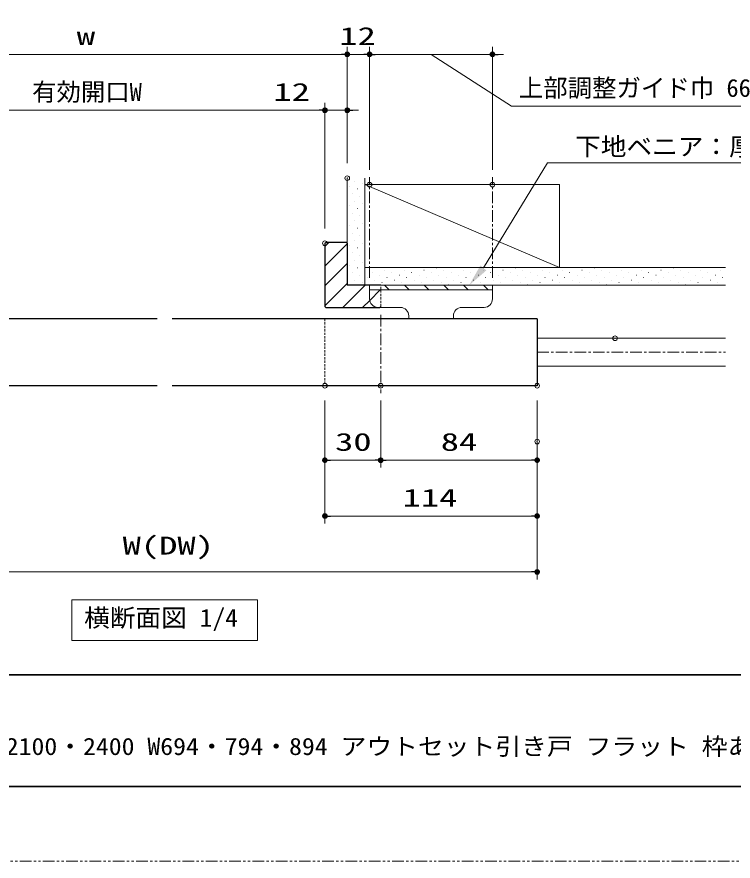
# Model space of a CAD drawing. Units: millimetres, scale not verified. Extents: x -1306 to 1306, y -607 to 607.
# Drawn here: x -833.2 to -448.6, y -594 to -140.5 of the extents above; entities that cross this region are included whole.
import ezdxf
from ezdxf.enums import TextEntityAlignment as Align

# ---------------------------------------------------------------- set-up
doc = ezdxf.new("R2010")
doc.units = ezdxf.units.MM
doc.header["$LTSCALE"] = 5
doc.header["$PDMODE"] = 32
doc.header["$PDSIZE"] = 2.5
for name, pattern in [('USER1', [0.375, 0.25, -0.125]), ('USER2', [2.5, 1.25, -0.25, 0.25, -0.25, 0.25, -0.25]), ('USER3', [2, 1.25, -0.25, 0.25, -0.25])]:
    doc.linetypes.add(name, pattern=pattern)
for name, color, linetype, lineweight in [('0-1_線(黄)', 2, 'Continuous', 15), ('0-2_点線(水)', 4, 'USER1', 9), ('0-3_ハッチング', 6, 'Continuous', 9), ('0-4_線(白)', 7, 'Continuous', 30), ('0-5_線(水)', 4, 'Continuous', 9), ('0-6_寸法線', 3, 'Continuous', 13), ('0-7_0', 3, 'Continuous', 25), ('0-8_DEFPOINTS', 7, 'Continuous', 5), ('0-9_陰線', 1, 'USER2', 9), ('0-A_中心線', 3, 'USER3', 9), ('0-E_点線(黄)', 2, 'USER1', 15), ('0-F_図面枠', 7, 'Continuous', 35)]:
    doc.layers.add(name, color=color, linetype=linetype, lineweight=lineweight)
doc.styles.add('ＭＳ ゴシック', font='')
doc.styles.get('ＭＳ ゴシック').set_extended_font_data('MS Gothic')

# ---------------------------------------------------------------- blocks, each defined once
blk = doc.blocks.new('_DOT')
at = {"layer": '0-7_0'}
blk.add_line((-2.5, 0), (-5, 0), dxfattribs=at)
for points in [[(0, 0), (-2.5, 0), (-2.48, 0.313)], [(0, 0), (-2.48, -0.313), (-2.5, 0)], [(0, 0), (-2.48, 0.313), (-2.421, 0.622)], [(0, 0), (-2.421, -0.622), (-2.48, -0.313)], [(0, 0), (-2.421, 0.622), (-2.324, 0.92)], [(0, 0), (-2.324, -0.92), (-2.421, -0.622)], [(0, 0), (-2.324, 0.92), (-2.191, 1.204)], [(0, 0), (-2.191, -1.204), (-2.324, -0.92)], [(0, 0), (-2.191, 1.204), (-2.023, 1.469)], [(0, 0), (-2.023, -1.469), (-2.191, -1.204)], [(0, 0), (-2.023, 1.469), (-1.822, 1.711)], [(0, 0), (-1.822, -1.711), (-2.023, -1.469)], [(0, 0), (-1.822, 1.711), (-1.594, 1.926)], [(0, 0), (-1.594, -1.926), (-1.822, -1.711)], [(0, 0), (-1.594, 1.926), (-1.34, 2.111)], [(0, 0), (-1.34, -2.111), (-1.594, -1.926)], [(0, 0), (-1.34, 2.111), (-1.064, 2.262)], [(0, 0), (-1.064, -2.262), (-1.34, -2.111)], [(0, 0), (-1.064, 2.262), (-0.773, 2.378)], [(0, 0), (-0.773, -2.378), (-1.064, -2.262)], [(0, 0), (-0.773, 2.378), (-0.468, 2.456)], [(0, 0), (-0.468, -2.456), (-0.773, -2.378)], [(0, 0), (-0.468, 2.456), (-0.157, 2.495)], [(0, 0), (-0.157, -2.495), (-0.468, -2.456)], [(0, 0), (-0.157, 2.495), (0.157, 2.495)], [(0, 0), (0.157, -2.495), (-0.157, -2.495)], [(0, 0), (0.157, 2.495), (0.468, 2.456)], [(0, 0), (0.468, 2.456), (0.773, 2.378)], [(0, 0), (0.773, 2.378), (1.064, 2.262)], [(0, 0), (1.064, 2.262), (1.34, 2.111)], [(0, 0), (1.34, 2.111), (1.594, 1.926)], [(0, 0), (1.594, 1.926), (1.822, 1.711)], [(0, 0), (1.822, 1.711), (2.023, 1.469)], [(0, 0), (2.023, 1.469), (2.191, 1.204)], [(0, 0), (2.191, 1.204), (2.324, 0.92)], [(0, 0), (2.324, 0.92), (2.421, 0.622)], [(0, 0), (2.421, 0.622), (2.48, 0.313)], [(0, 0), (2.48, 0.313), (2.5, 0)], [(0, 0), (0.468, -2.456), (0.157, -2.495)], [(0, 0), (0.773, -2.378), (0.468, -2.456)], [(0, 0), (1.064, -2.262), (0.773, -2.378)], [(0, 0), (1.34, -2.111), (1.064, -2.262)], [(0, 0), (1.594, -1.926), (1.34, -2.111)], [(0, 0), (1.822, -1.711), (1.594, -1.926)], [(0, 0), (2.023, -1.469), (1.822, -1.711)], [(0, 0), (2.191, -1.204), (2.023, -1.469)], [(0, 0), (2.324, -0.92), (2.191, -1.204)], [(0, 0), (2.421, -0.622), (2.324, -0.92)], [(0, 0), (2.48, -0.313), (2.421, -0.622)], [(0, 0), (2.5, 0), (2.48, -0.313)]]:
    blk.add_solid(points, dxfattribs=at)

msp = doc.modelspace()

# ---------------------------------------------------------------- linework, layer by layer
at = {"layer": '0-1_線(黄)'}
for p, q in [((-655.821, -284.641), (-655.821, -227.141)), ((-646.321, -284.641), (-646.321, -227.141)), ((-646.321, -230.641), (-541.821, -230.641)), ((-646.321, -275.141), (-452.571, -275.141)), ((-655.821, -284.641), (-452.571, -284.641)), ((-643.821, -287.141), (-643.821, -284.641)), ((-577.821, -287.141), (-577.821, -284.641)), ((-643.821, -292.041), (-643.821, -287.141)), ((-577.821, -287.141), (-643.821, -287.141)), ((-577.821, -292.041), (-577.821, -287.141)), ((-639.321, -296.541), (-638.221, -296.541)), ((-638.221, -296.541), (-627.28, -296.541)), ((-582.321, -296.541), (-594.28, -296.541)), ((-622.78, -301.041), (-622.78, -302.641)), ((-598.78, -301.041), (-598.78, -302.641))]:
    msp.add_line(p, q, dxfattribs=at)
msp.add_lwpolyline([(-646.321, -230.641), (-541.821, -275.141), (-541.821, -230.641)], dxfattribs=at)
msp.add_lwpolyline([(-803.672, -453.641), (-703.966, -453.641), (-703.966, -475.476), (-803.672, -475.476)], close=True, dxfattribs=at)
for centre, start, end in [((-639.321, -292.041), 180, 270), ((-582.321, -292.041), 270, 0), ((-627.28, -301.041), 0, 90), ((-594.28, -301.041), 90, 180)]:
    msp.add_arc(centre, 4.5, start, end, dxfattribs=at)
at = {"layer": '0-2_点線(水)'}
for q in [(-637.821, -284.641), (-638.321, -296.641)]:
    msp.add_line((-637.821, -296.141), q, dxfattribs=at)
at = {"layer": '0-3_ハッチング'}
for p, q in [((-655.715, -227.506), (-655.665, -227.506)), ((-651.738, -228.832), (-651.688, -228.832)), ((-647.76, -230.158), (-647.71, -230.158)), ((-654.389, -231.484), (-654.339, -231.484)), ((-653.063, -235.461), (-653.013, -235.461)), ((-650.412, -232.81), (-650.362, -232.81)), ((-646.434, -234.135), (-646.384, -234.135)), ((-655.715, -238.113), (-655.665, -238.113)), ((-651.738, -239.439), (-651.688, -239.439)), ((-649.086, -236.787), (-649.036, -236.787)), ((-654.389, -242.09), (-654.339, -242.09)), ((-650.412, -243.416), (-650.362, -243.416)), ((-647.76, -240.764), (-647.71, -240.764)), ((-646.434, -244.742), (-646.384, -244.742)), ((-655.715, -248.719), (-655.665, -248.719)), ((-653.063, -246.068), (-653.013, -246.068)), ((-649.086, -247.394), (-649.036, -247.394)), ((-654.389, -252.697), (-654.339, -252.697)), ((-651.738, -250.045), (-651.688, -250.045)), ((-647.76, -251.371), (-647.71, -251.371)), ((-653.063, -256.674), (-653.013, -256.674)), ((-650.412, -254.023), (-650.362, -254.023)), ((-649.086, -258), (-649.036, -258)), ((-646.434, -255.349), (-646.384, -255.349)), ((-667.821, -263.838), (-665.625, -261.641)), ((-667.821, -274.444), (-655.821, -262.444)), ((-655.715, -259.326), (-655.665, -259.326)), ((-651.738, -260.652), (-651.688, -260.652)), ((-647.76, -261.978), (-647.71, -261.978)), ((-654.389, -263.304), (-654.339, -263.304)), ((-653.063, -267.281), (-653.013, -267.281)), ((-650.412, -264.629), (-650.362, -264.629)), ((-646.434, -265.955), (-646.384, -265.955)), ((-655.715, -269.933), (-655.665, -269.933)), ((-651.738, -271.258), (-651.688, -271.258)), ((-649.086, -268.607), (-649.036, -268.607)), ((-667.821, -285.051), (-655.821, -273.051)), ((-654.389, -273.91), (-654.339, -273.91)), ((-650.412, -275.236), (-650.362, -275.236)), ((-647.76, -272.584), (-647.71, -272.584)), ((-646.434, -276.562), (-646.384, -276.562)), ((-639.805, -275.236), (-639.755, -275.236)), ((-635.828, -276.562), (-635.778, -276.562)), ((-629.198, -275.236), (-629.148, -275.236)), ((-625.221, -276.562), (-625.171, -276.562)), ((-618.592, -275.236), (-618.542, -275.236)), ((-614.614, -276.562), (-614.564, -276.562)), ((-607.985, -275.236), (-607.935, -275.236)), ((-604.008, -276.562), (-603.958, -276.562)), ((-597.379, -275.236), (-597.329, -275.236)), ((-593.401, -276.562), (-593.351, -276.562)), ((-586.772, -275.236), (-586.722, -275.236)), ((-582.795, -276.562), (-582.745, -276.562)), ((-576.165, -275.236), (-576.115, -275.236)), ((-572.188, -276.562), (-572.138, -276.562)), ((-565.559, -275.236), (-565.509, -275.236)), ((-561.581, -276.562), (-561.531, -276.562)), ((-554.952, -275.236), (-554.902, -275.236)), ((-550.975, -276.562), (-550.925, -276.562)), ((-544.346, -275.236), (-544.296, -275.236)), ((-540.368, -276.562), (-540.318, -276.562)), ((-533.739, -275.236), (-533.689, -275.236)), ((-529.762, -276.562), (-529.712, -276.562)), ((-523.132, -275.236), (-523.082, -275.236)), ((-519.155, -276.562), (-519.105, -276.562)), ((-512.526, -275.236), (-512.476, -275.236)), ((-508.548, -276.562), (-508.498, -276.562)), ((-501.919, -275.236), (-501.869, -275.236)), ((-497.942, -276.562), (-497.892, -276.562)), ((-491.313, -275.236), (-491.263, -275.236)), ((-487.335, -276.562), (-487.285, -276.562)), ((-480.706, -275.236), (-480.656, -275.236)), ((-476.729, -276.562), (-476.679, -276.562)), ((-470.099, -275.236), (-470.049, -275.236)), ((-466.122, -276.562), (-466.072, -276.562)), ((-459.493, -275.236), (-459.443, -275.236)), ((-455.515, -276.562), (-455.465, -276.562)), ((-655.715, -280.539), (-655.665, -280.539)), ((-653.063, -277.888), (-653.013, -277.888)), ((-649.086, -279.213), (-649.036, -279.213)), ((-645.108, -280.539), (-645.058, -280.539)), ((-642.457, -277.888), (-642.407, -277.888)), ((-638.479, -279.213), (-638.429, -279.213)), ((-634.502, -280.539), (-634.452, -280.539)), ((-631.85, -277.888), (-631.8, -277.888)), ((-627.873, -279.213), (-627.823, -279.213)), ((-623.895, -280.539), (-623.845, -280.539)), ((-621.244, -277.888), (-621.194, -277.888)), ((-617.266, -279.213), (-617.216, -279.213)), ((-613.289, -280.539), (-613.239, -280.539)), ((-610.637, -277.888), (-610.587, -277.888)), ((-606.659, -279.213), (-606.609, -279.213)), ((-602.682, -280.539), (-602.632, -280.539)), ((-600.03, -277.888), (-599.98, -277.888)), ((-596.053, -279.213), (-596.003, -279.213)), ((-592.075, -280.539), (-592.025, -280.539)), ((-589.424, -277.888), (-589.374, -277.888)), ((-585.446, -279.213), (-585.396, -279.213)), ((-581.469, -280.539), (-581.419, -280.539)), ((-578.817, -277.888), (-578.767, -277.888)), ((-574.84, -279.213), (-574.79, -279.213)), ((-570.862, -280.539), (-570.812, -280.539)), ((-568.211, -277.888), (-568.161, -277.888)), ((-564.233, -279.213), (-564.183, -279.213)), ((-560.256, -280.539), (-560.206, -280.539)), ((-557.604, -277.888), (-557.554, -277.888)), ((-553.626, -279.213), (-553.576, -279.213)), ((-549.649, -280.539), (-549.599, -280.539)), ((-546.997, -277.888), (-546.947, -277.888)), ((-543.02, -279.213), (-542.97, -279.213)), ((-539.042, -280.539), (-538.992, -280.539)), ((-536.391, -277.888), (-536.341, -277.888)), ((-532.413, -279.213), (-532.363, -279.213)), ((-528.436, -280.539), (-528.386, -280.539)), ((-525.784, -277.888), (-525.734, -277.888)), ((-521.807, -279.213), (-521.757, -279.213)), ((-517.829, -280.539), (-517.779, -280.539)), ((-515.178, -277.888), (-515.128, -277.888)), ((-511.2, -279.213), (-511.15, -279.213)), ((-507.223, -280.539), (-507.173, -280.539)), ((-504.571, -277.888), (-504.521, -277.888)), ((-500.593, -279.213), (-500.543, -279.213)), ((-496.616, -280.539), (-496.566, -280.539)), ((-493.964, -277.888), (-493.914, -277.888)), ((-489.987, -279.213), (-489.937, -279.213)), ((-486.009, -280.539), (-485.959, -280.539)), ((-483.358, -277.888), (-483.308, -277.888)), ((-479.38, -279.213), (-479.33, -279.213)), ((-475.403, -280.539), (-475.353, -280.539)), ((-472.751, -277.888), (-472.701, -277.888)), ((-468.774, -279.213), (-468.724, -279.213)), ((-464.796, -280.539), (-464.746, -280.539)), ((-462.145, -277.888), (-462.095, -277.888)), ((-458.167, -279.213), (-458.117, -279.213)), ((-454.19, -280.539), (-454.14, -280.539)), ((-667.821, -295.657), (-655.821, -283.657)), ((-658.198, -296.641), (-646.198, -284.641)), ((-654.389, -284.517), (-654.339, -284.517)), ((-651.738, -281.865), (-651.688, -281.865)), ((-647.76, -283.191), (-647.71, -283.191)), ((-643.783, -284.517), (-643.733, -284.517)), ((-641.131, -281.865), (-641.081, -281.865)), ((-637.153, -283.191), (-637.103, -283.191)), ((-633.225, -287.141), (-635.725, -284.641)), ((-633.176, -284.517), (-633.126, -284.517)), ((-630.524, -281.865), (-630.474, -281.865)), ((-626.547, -283.191), (-626.497, -283.191)), ((-622.619, -287.141), (-625.119, -284.641)), ((-622.569, -284.517), (-622.519, -284.517)), ((-619.918, -281.865), (-619.868, -281.865)), ((-615.94, -283.191), (-615.89, -283.191)), ((-612.012, -287.141), (-614.512, -284.641)), ((-611.963, -284.517), (-611.913, -284.517)), ((-609.311, -281.865), (-609.261, -281.865)), ((-605.334, -283.191), (-605.284, -283.191)), ((-601.405, -287.141), (-603.905, -284.641)), ((-601.356, -284.517), (-601.306, -284.517)), ((-598.705, -281.865), (-598.655, -281.865)), ((-594.727, -283.191), (-594.677, -283.191)), ((-590.799, -287.141), (-593.299, -284.641)), ((-590.75, -284.517), (-590.7, -284.517)), ((-588.098, -281.865), (-588.048, -281.865)), ((-584.12, -283.191), (-584.07, -283.191)), ((-580.192, -287.141), (-582.692, -284.641)), ((-580.143, -284.517), (-580.093, -284.517)), ((-577.491, -281.865), (-577.441, -281.865)), ((-573.514, -283.191), (-573.464, -283.191)), ((-569.536, -284.517), (-569.486, -284.517)), ((-566.885, -281.865), (-566.835, -281.865)), ((-562.907, -283.191), (-562.857, -283.191)), ((-558.93, -284.517), (-558.88, -284.517)), ((-556.278, -281.865), (-556.228, -281.865)), ((-552.301, -283.191), (-552.251, -283.191)), ((-548.323, -284.517), (-548.273, -284.517)), ((-545.671, -281.865), (-545.621, -281.865)), ((-541.694, -283.191), (-541.644, -283.191)), ((-537.717, -284.517), (-537.667, -284.517)), ((-535.065, -281.865), (-535.015, -281.865)), ((-531.087, -283.191), (-531.037, -283.191)), ((-527.11, -284.517), (-527.06, -284.517)), ((-524.458, -281.865), (-524.408, -281.865)), ((-520.481, -283.191), (-520.431, -283.191)), ((-516.503, -284.517), (-516.453, -284.517)), ((-513.852, -281.865), (-513.802, -281.865)), ((-509.874, -283.191), (-509.824, -283.191)), ((-505.897, -284.517), (-505.847, -284.517)), ((-503.245, -281.865), (-503.195, -281.865)), ((-499.268, -283.191), (-499.218, -283.191)), ((-495.29, -284.517), (-495.24, -284.517)), ((-492.638, -281.865), (-492.588, -281.865)), ((-488.661, -283.191), (-488.611, -283.191)), ((-484.684, -284.517), (-484.634, -284.517)), ((-482.032, -281.865), (-481.982, -281.865)), ((-478.054, -283.191), (-478.004, -283.191)), ((-474.077, -284.517), (-474.027, -284.517)), ((-471.425, -281.865), (-471.375, -281.865)), ((-467.448, -283.191), (-467.398, -283.191)), ((-463.47, -284.517), (-463.42, -284.517)), ((-460.819, -281.865), (-460.769, -281.865)), ((-456.841, -283.191), (-456.791, -283.191)), ((-452.864, -284.517), (-452.814, -284.517)), ((-643.754, -292.804), (-638.092, -287.141)), ((-638.092, -287.141), (-637.821, -286.871)), ((-647.592, -296.641), (-643.754, -292.804))]:
    msp.add_line(p, q, dxfattribs=at)
at = {"layer": '0-4_線(白)'}
for p, q in [((-667.821, -262.141), (-667.321, -261.641)), ((-667.821, -262.141), (-667.821, -296.141)), ((-656.321, -261.641), (-667.321, -261.641)), ((-655.821, -262.141), (-656.321, -261.641)), ((-655.821, -262.141), (-655.821, -284.641)), ((-637.821, -284.641), (-655.821, -284.641)), ((-667.321, -296.641), (-667.821, -296.141)), ((-667.321, -296.641), (-638.321, -296.641)), ((-757.819, -302.641), (-953.821, -302.641)), ((-553.817, -302.641), (-749.819, -302.641)), ((-553.817, -302.641), (-553.817, -338.641)), ((-757.819, -338.641), (-953.821, -338.641)), ((-553.817, -338.641), (-749.819, -338.641))]:
    msp.add_line(p, q, dxfattribs=at)
at = {"layer": '0-5_線(水)'}
for p, q in [((-487.871, -313.141), (-553.817, -313.141)), ((-487.871, -313.141), (-452.571, -313.141)), ((-487.871, -328.141), (-553.817, -328.141)), ((-487.871, -328.141), (-452.571, -328.141)), ((-453.623, -328.141), (-452.571, -328.141))]:
    msp.add_line(p, q, dxfattribs=at)
msp.add_point((-511.965, -313.141), dxfattribs=at)
at = {"layer": '0-6_寸法線'}
for p, q in [((-655.821, -219.141), (-655.821, -156.641)), ((-655.821, -219.141), (-655.821, -156.641)), ((-643.821, -222.641), (-643.821, -156.641)), ((-643.821, -222.641), (-643.821, -156.641)), ((-577.821, -222.641), (-577.821, -156.641)), ((-932.821, -160.641), (-658.821, -160.641)), ((-658.821, -160.641), (-661.821, -160.641)), ((-655.821, -160.641), (-643.821, -160.641)), ((-646.821, -160.641), (-649.821, -160.641)), ((-643.821, -160.641), (-577.821, -160.641)), ((-643.821, -160.641), (-577.821, -160.641)), ((-640.821, -160.641), (-637.821, -160.641)), ((-574.821, -160.641), (-571.821, -160.641)), ((-667.821, -254.141), (-667.821, -186.641)), ((-667.821, -254.141), (-667.821, -186.641)), ((-655.821, -219.141), (-655.821, -186.641)), ((-920.821, -190.641), (-670.821, -190.641)), ((-670.821, -190.641), (-696.583, -190.641)), ((-655.821, -190.641), (-667.821, -190.641)), ((-652.821, -190.641), (-649.821, -190.641)), ((-667.821, -346.641), (-667.821, -412.641)), ((-667.821, -346.641), (-667.821, -382.641)), ((-637.821, -346.641), (-637.821, -382.641)), ((-637.821, -346.641), (-637.821, -382.641)), ((-553.817, -346.641), (-553.817, -382.641)), ((-664.821, -378.641), (-640.821, -378.641)), ((-556.817, -378.641), (-634.821, -378.641)), ((-553.817, -376.641), (-553.817, -442.641)), ((-553.817, -376.641), (-553.817, -412.641)), ((-556.817, -408.641), (-664.821, -408.641)), ((-950.821, -438.641), (-556.817, -438.641))]:
    msp.add_line(p, q, dxfattribs=at)
for points in [[(-610.821, -160.641), (-567.681, -188.522), (-436.062, -188.522)], [(-396.811, -218.834), (-548.225, -218.834), (-582.687, -275.37)]]:
    msp.add_lwpolyline(points, dxfattribs=at)
msp.add_solid([(-590.306, -284.641), (-584.297, -274.047), (-581.077, -276.693)], dxfattribs=at)
at = {"layer": '0-8_DEFPOINTS'}
for p in [(-655.821, -160.641), (-643.821, -160.641), (-577.821, -160.641), (-667.821, -190.641), (-655.821, -190.641), (-655.821, -227.141), (-643.821, -230.641), (-577.821, -230.641), (-667.821, -262.141), (-667.821, -338.641), (-667.821, -338.641), (-637.821, -338.641), (-637.821, -338.641), (-553.817, -338.641), (-553.817, -368.641), (-553.817, -368.641), (-637.821, -378.641), (-637.821, -378.641), (-667.821, -408.641), (-553.817, -438.641)]:
    msp.add_point(p, dxfattribs=at)
at = {"layer": '0-9_陰線', "color": 4}
msp.add_line((387.036, -594), (-1292.964, -594), dxfattribs=at)
at = {"layer": '0-A_中心線'}
for p, q in [((-643.821, -280.641), (-643.821, -226.641)), ((-577.821, -280.641), (-577.821, -226.641)), ((-637.821, -300.641), (-637.821, -342.641)), ((-553.817, -320.641), (-452.571, -320.641))]:
    msp.add_line(p, q, dxfattribs=at)
at = {"layer": '0-E_点線(黄)'}
msp.add_line((-667.821, -302.641), (-667.821, -338.641), dxfattribs=at)
at = {"layer": '0-F_図面枠'}
msp.add_line((-1252.964, -494), (347.036, -494), dxfattribs=at)
msp.add_lwpolyline([(-1252.964, -554), (347.036, -554), (347.036, 554), (-1252.964, 554)], close=True, dxfattribs=at)

# ---------------------------------------------------------------- block references
at = {"layer": '0-6_寸法線', "xscale": 0.6, "yscale": 0.6}
for p in [(-655.821, -160.641), (-655.821, -160.641), (-643.821, -160.641), (-667.821, -190.641), (-667.821, -190.641), (-637.821, -378.641), (-553.817, -378.641), (-553.817, -408.641), (-553.817, -438.641)]:
    msp.add_blockref('_DOT', p, dxfattribs=at)
at = {"layer": '0-6_寸法線', "xscale": 0.6, "yscale": 0.6, "rotation": 180}
for p in [(-643.821, -160.641), (-577.821, -160.641), (-655.821, -190.641), (-667.821, -378.641), (-637.821, -378.641), (-667.821, -408.641)]:
    msp.add_blockref('_DOT', p, dxfattribs=at)

# ---------------------------------------------------------------- texts
at = {"layer": '0-1_線(黄)', "style": 'ＭＳ ゴシック', "width": 1.05}
msp.add_text('横断面図 1/4', height=9.621, dxfattribs=at).set_placement((-797.096, -471.02), align=Align.BOTTOM_LEFT)
at = {"layer": '0-6_寸法線', "style": 'ＭＳ ゴシック'}
for s, height, width, p in [('w', 9.604, 1.5, (-801.059, -158.492)), ('12', 9.604, 1.5, (-660.059, -158.492)), ('12', 9.604, 1.5, (-695.44, -188.492)), ('下地ベニア：厚み2.7mm', 9.621, 1.05, (-533.425, -217.885)), ('30', 9.604, 1.5, (-662.345, -376.492)), ('84', 9.604, 1.5, (-605.581, -376.492)), ('114', 9.604, 1.5, (-626.057, -406.492)), ('W(DW)', 9.604, 1.5, (-776.438, -432.206))]:
    msp.add_text(s, height=height, dxfattribs=dict(at, width=width)).set_placement(p, align=Align.BOTTOM_LEFT)
for s, height, p in [('有効開口W', 9.604, (-825.059, -188.492)), ('上部調整ガイド巾 66', 9.621, (-563.681, -186.372))]:
    msp.add_text(s, height=height, dxfattribs=at).set_placement(p, align=Align.BOTTOM_LEFT)
at = {"layer": '0-F_図面枠', "style": 'ＭＳ ゴシック', "width": 1.1}
msp.add_text('CFP H2100・2400 W694・794・894 アウトセット引き戸 フラット 枠あり 標準埋込レール', height=9.236, dxfattribs=at).set_placement((-873.76, -539.776), align=Align.BOTTOM_LEFT)

doc.saveas('drawing.dxf')
